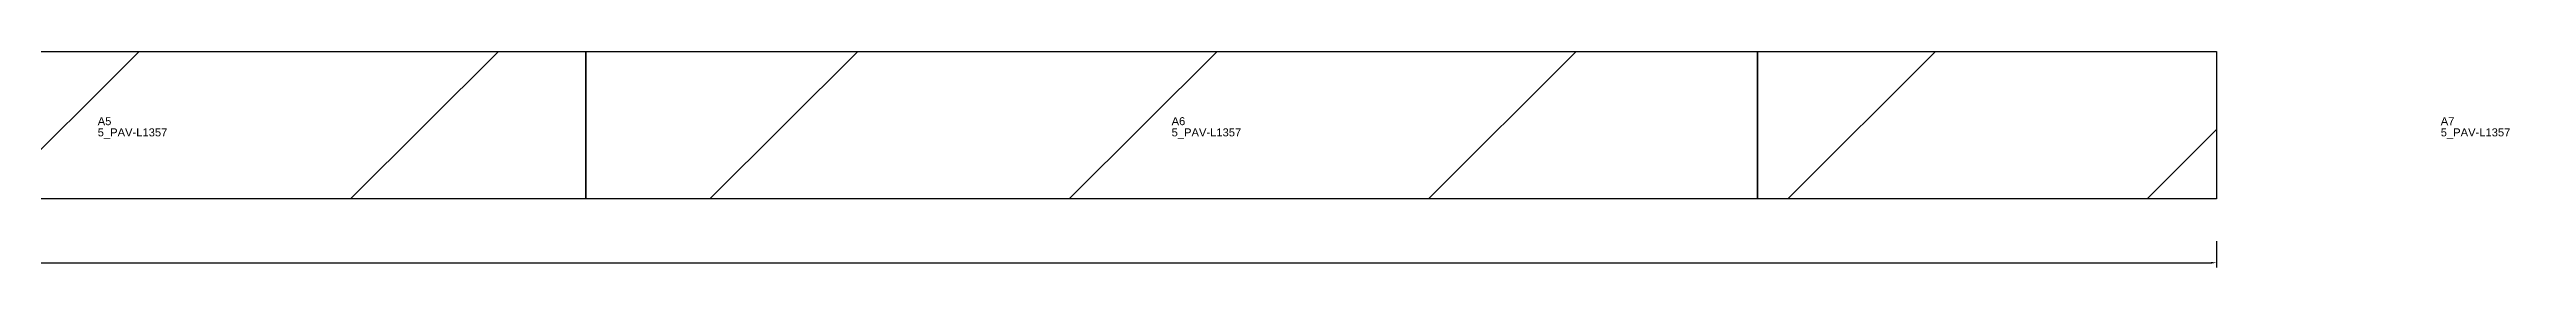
# Model space of a CAD drawing. Header units: metres. Extents: x 222 to 32534, y 66 to 202.
# Drawn here: x 1717 to 3254, y 66 to 202 of the extents above; entities that cross this region are included whole.
import ezdxf

# ---------------------------------------------------------------- set-up
doc = ezdxf.new("R2010")
doc.units = ezdxf.units.M
for name, color, linetype in [('3', 3, 'CONTINUOUS'), ('AUX00', 7, 'CONTINUOUS'), ('COTA', 241, 'CONTINUOUS'), ('Hachura', 251, 'CONTINUOUS'), ('Painéis', 200, 'CONTINUOUS')]:
    doc.layers.add(name, color=color, linetype=linetype)
doc.styles.add('STR_STANDARD', font='arial.ttf')
doc.dimstyles.new('EZ DXF', dxfattribs={"dimtxt": 10, "dimasz": 3.5, "dimexe": 3, "dimexo": 1.5, "dimgap": 1, "dimtad": 1, "dimdec": 1, "dimdsep": 46, "dimcen": 2.5, "dimazin": 3, "dimtfac": 1, "dimtmove": 0, "dimatfit": 3})

msp = doc.modelspace()

# ---------------------------------------------------------------- hatches: boundary and pattern name
at = {"layer": 'Hachura'}
h = msp.add_hatch(dxfattribs=at)
h.set_pattern_fill('ANSI31', scale=50)
h.paths.add_polyline_path([(222.2, 201.5), (3071.14, 201.5), (3071.14, 109.11), (222.2, 109.11)])
h = msp.add_hatch(dxfattribs=at)
h.set_pattern_fill('ANSI31', scale=50)
h.paths.add_polyline_path([(222.2, 201.5), (3071.14, 201.5), (3071.14, 109.11), (222.2, 109.11)])

# ---------------------------------------------------------------- linework, layer by layer
at = {"layer": '3'}
for points in [[(2052.2, 109.11), (2052.2, 201.5)], [(2052.2, 109.11), (2052.2, 201.5)], [(2784.2, 109.11), (2784.2, 201.5)], [(2784.2, 109.11), (2784.2, 201.5)]]:
    msp.add_lwpolyline(points, close=True, dxfattribs=at)
at = {"layer": 'Painéis', "color": 200}
for p, q in [((222.2, 201.5), (3071.14, 201.5)), ((222.2, 201.5), (3071.14, 201.5)), ((3071.14, 201.5), (3071.14, 109.11)), ((3071.14, 201.5), (3071.14, 109.11)), ((3071.14, 109.11), (222.2, 109.11)), ((3071.14, 109.11), (222.2, 109.11))]:
    msp.add_line(p, q, dxfattribs=at)

# ---------------------------------------------------------------- texts
at = {"layer": '3', "style": 'STR_STANDARD'}
for s, p in [('A5', (1747.2, 155.3)), ('A5', (1747.2, 155.3)), ('A6', (2418.2, 155.3)), ('A6', (2418.2, 155.3)), ('A7', (3211.2, 155.3)), ('A7', (3211.2, 155.3))]:
    msp.add_text(s, height=5, dxfattribs=at).set_placement(p)
at = {"layer": 'AUX00', "style": 'STR_STANDARD'}
for p in [(1747.2, 148.3), (1747.2, 148.3), (2418.2, 148.3), (2418.2, 148.3), (3211.2, 148.3), (3211.2, 148.3)]:
    msp.add_text('5_PAV-L1357', height=5, dxfattribs=at).set_placement(p)

# ---------------------------------------------------------------- dimensions: what is measured, and where the dimension line sits
at = {"layer": 'COTA'}
msp.add_linear_dim(base=(222.2, 69.11), p1=(222.2, 84.11), p2=(3071.14, 84.11), dimstyle='EZ DXF', dxfattribs=at).render()
msp.add_linear_dim(base=(222.2, 69.11), p1=(222.2, 84.11), p2=(3071.14, 84.11), dimstyle='EZ DXF', dxfattribs=at).render()

doc.saveas('drawing.dxf')
